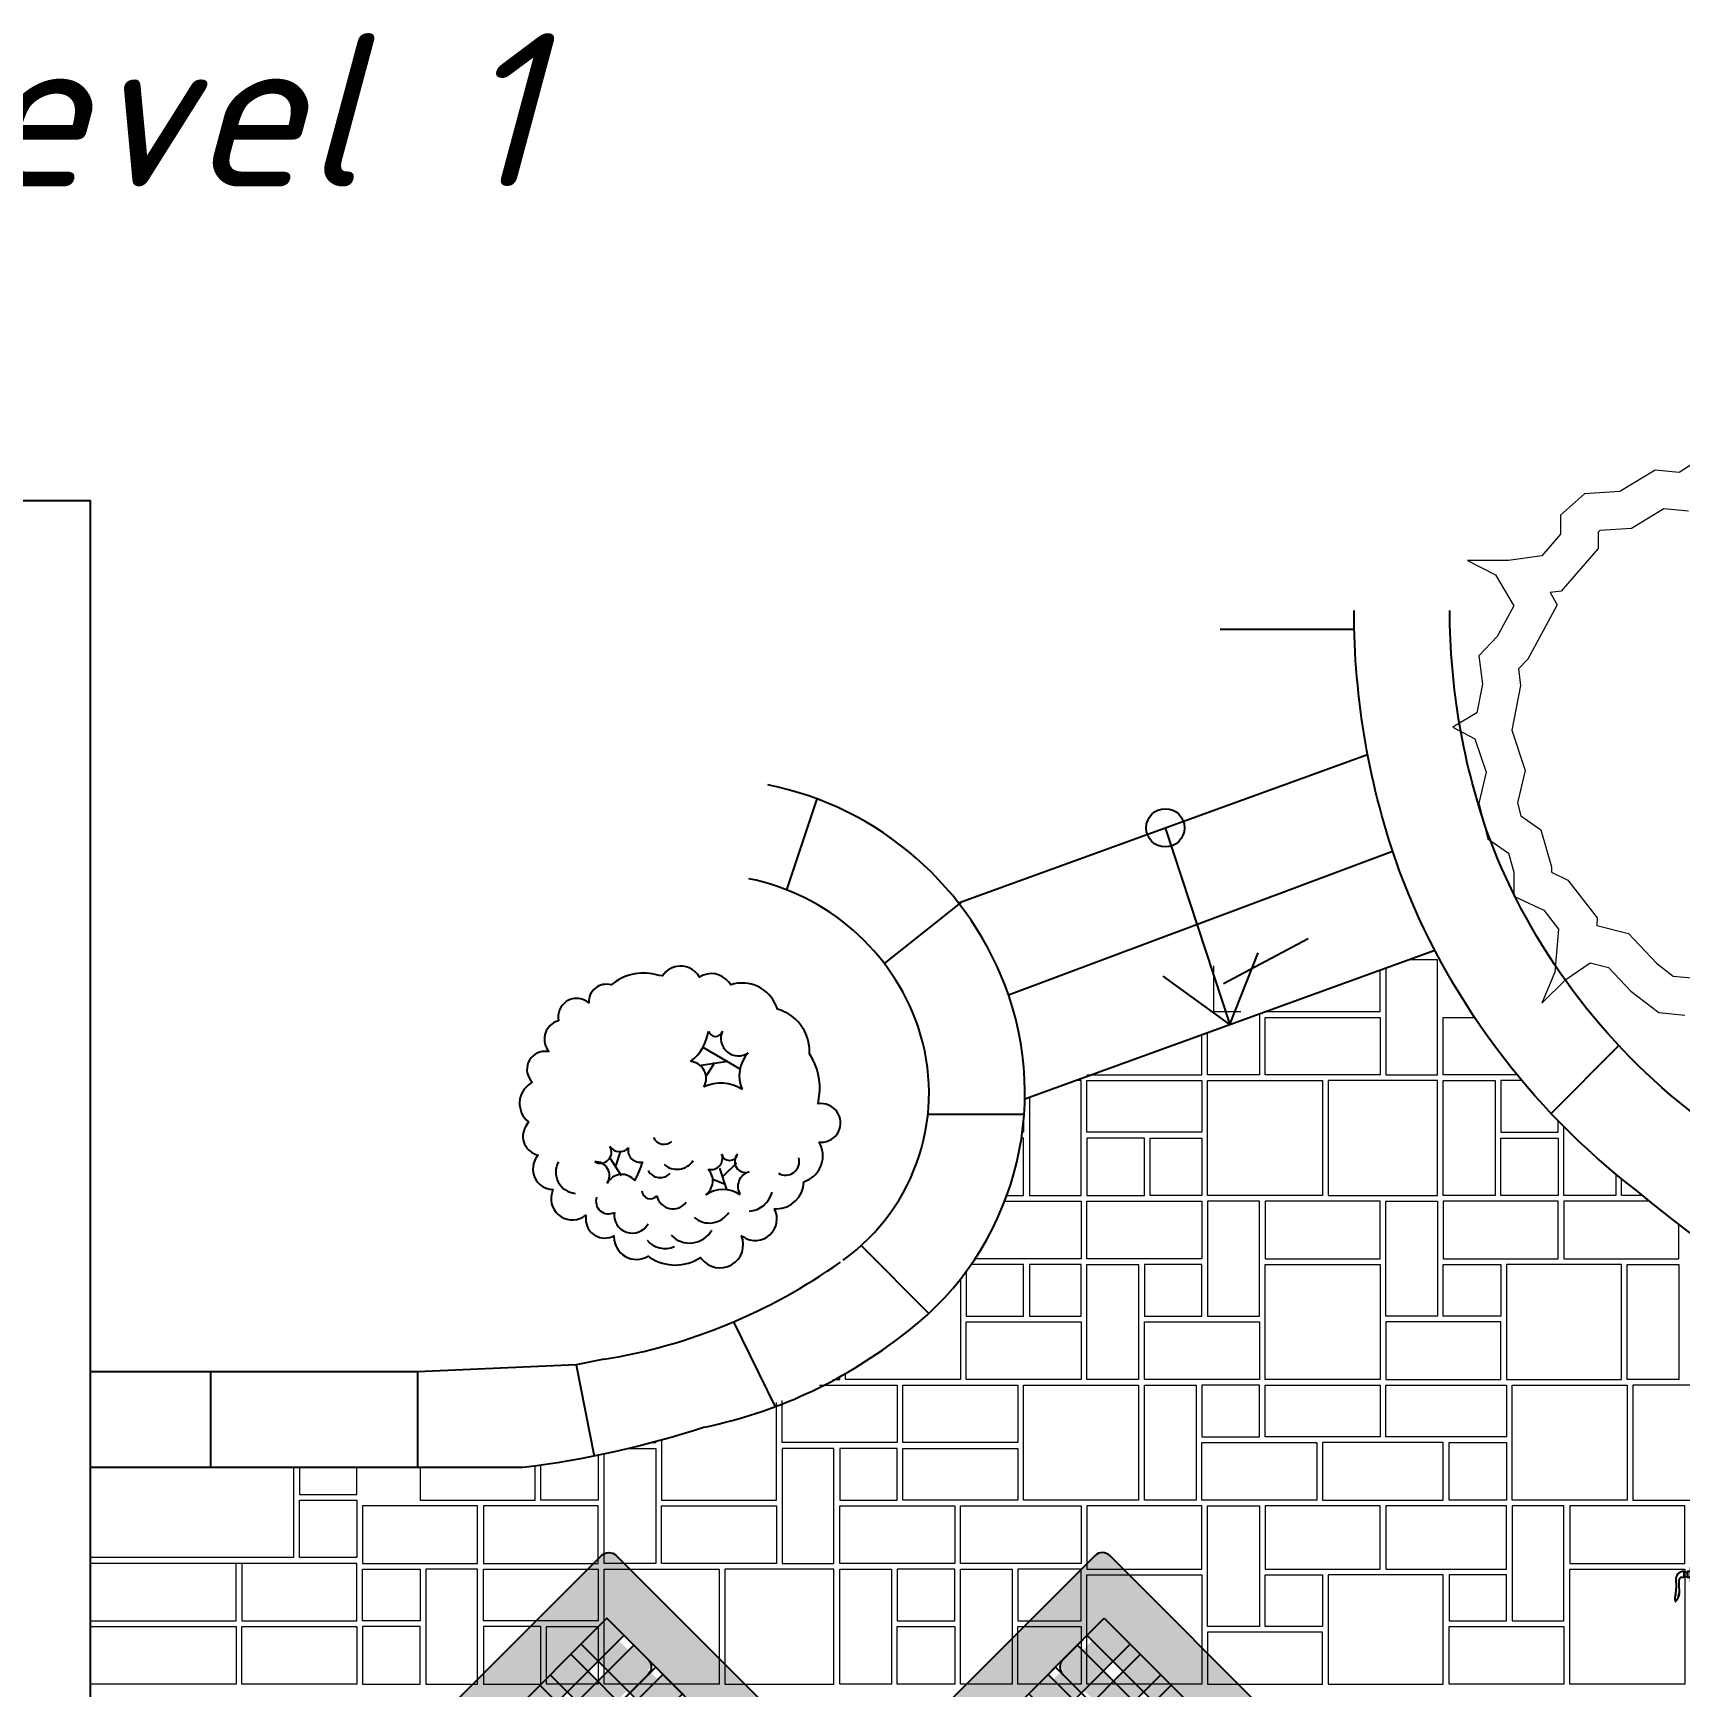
# Model space of a CAD drawing. Header units: millimetres. Extents: x 38613 to 88834, y 14193 to 29607.
# Drawn here: x 47963 to 52261, y 25291 to 29607 of the extents above; entities that cross this region are included whole.
import ezdxf

# ---------------------------------------------------------------- set-up
doc = ezdxf.new("R2010")
doc.units = ezdxf.units.MM
for name, color, linetype in [('doors', 4, 'Continuous'), ('dwgmodels.com expl', 164, 'Continuous'), ('Furn', 34, 'Continuous'), ('furn hatch', 254, 'Continuous'), ('zelen', 69, 'Continuous')]:
    doc.layers.add(name, color=color, linetype=linetype)
doc.layers.add('Floor', color=7, linetype='Continuous', lineweight=0, true_color=0xd6d6d6)
doc.styles.add('ISO', font='isocpeui.ttf')

# ---------------------------------------------------------------- blocks, each defined once
blk = doc.blocks.new('Z_12')
for p, q in [((198.6, 164.5), (101.4, 220.7)), ((166.2, 184.3), (96.8, 174.4)), ((131.5, 181), (110.7, 147.9)), ((-111.5, -113.4), (-139.3, -70.4)), ((-125.4, -86.9), (-113.9, -50.5)), ((154.7, -113.4), (189.4, -80.3)), ((159.3, -136.5), (126.9, -123.3)), ((163.9, -149.8), (145.4, -93.5))]:
    blk.add_line(p, q)
blk.add_lwpolyline([(-12.9, 409.3), (-23.4, 411.8, 0.233912), (-138.6, 384.6, 0.503334), (-197, 337.9), (-202, 341.2, 0.669178), (-275.6, 291.1), (-283.3, 287.8, 0.501791), (-301, 210.9), (-311.2, 210.9, 0.669753), (-344.2, 130.8), (-349.3, 127.4, 0.506877), (-354.3, 27.2), (-362, 13.9, 0.50807), (-329, -59.6), (-331.5, -63, 0.604429), (-290.9, -149.8), (-293.4, -159.8, 0.721665), (-204.6, -216.6), (-204.6, -226.6, 0.571157), (-131, -270.1), (-131, -273.4, 0.58413), (-42.1, -323.5), (-37, -326.8, 0.29945), (95, -326.8), (97.5, -330.2, 0.881287), (201.6, -270.1), (206.7, -273.4, 0.773911), (287.9, -199.9), (293, -199.9, 0.41034), (364.1, -129.8), (371.7, -126.4, 0.446165), (404.7, -26.2), (409.8, -26.2, 1.078884), (402.1, 74), (404.7, 94, 0.178022), (379.3, 204.3), (379.3, 210.9, 0.336876), (295.5, 321.2), (293, 327.8, 0.401413), (173.7, 384.6), (168.6, 391.3, 0.392042), (92.4, 404.7), (87.4, 411.4, 0.518997), (-4, 408)], format="xyb", close=True)
for centre, radius, start, end in [((-3.4, 279.8), 119.8, 307.2011, 352.3009), ((133.8, 269.3), 19.3, 196.6364, 343.3636), ((193.3, 244.4), 45.3, 154.7784, 305.3166), ((65.5, 140.3), 44.2, 329.9007, 85.4842), ((285.8, 147), 89.8, 137.6158, 203.209), ((147.7, 28), 100.3, 56.3805, 116.0143), ((-166.3, -52.2), 28.8, 239.3789, 31.1177), ((-116, -19.2), 31.4, 215.1672, 317.0471), ((-63.7, -47.8), 30.2, 166.1806, 284.8346), ((0, 0), 31.5, 206.6201, 310.304), ((-227, -104), 55.9, 151.0951, 264.9167), ((-179.1, -113.4), 36.4, 326.9926, 92.917), ((-260.8, -20.2), 212.5, 329.9502, 344.4972), ((33.6, -46.5), 50.3, 227.4798, 327.3238), ((122.5, -68.1), 29.6, 255.9127, 21.7324), ((170.9, -52.3), 21.4, 193.1088, 346.8912), ((212.3, -76.7), 28.4, 136.4013, 289.6309), ((316.7, -76.1), 35.9, 238.8912, 14.5226), ((-110.6, -152.8), 42.7, 37.7844, 152.7504), ((-10.7, -82), 36.3, 210.0333, 316.9232), ((82.3, -126.8), 44.6, 305.7896, 42.2257), ((231.6, -141.5), 39.3, 104.3993, 213.1112), ((-145.4, -180.4), 32.7, 160.7898, 297.9907), ((-35.8, -151.2), 22.6, 184.6947, 318.1365), ((23.1, -156.8), 43.1, 192.6971, 322.8693), ((153.5, -232.1), 82.5, 56.8511, 123.1489), ((217.4, -139.4), 66.8, 273.7672, 345.2386), ((-83.3, -216.1), 47.2, 171.6823, 330.9212), ((117.6, -176.4), 60.6, 229.5022, 327.1741), ((66.4, -222.3), 67, 223.9191, 330.2475), ((2.7, -241.5), 62.2, 220.7316, 293.3103)]:
    blk.add_arc(centre, radius, start, end)
blk = doc.blocks.new('gad fu')
at = {"layer": 'furn hatch'}
blk.add_hatch(color=256, dxfattribs=at).paths.add_polyline_path([(440, 850, 0.414214), (410, 880), (330, 880, 0.414214), (300, 850), (300, 140), (-300, 140), (-300, 310), (-300, 850, 0.414214), (-330, 880), (-410, 880, 0.414214), (-440, 850), (-440, 30, 0.414214), (-410, 0), (410, 0, 0.414214), (440, 30)])
h = blk.add_hatch(color=256, dxfattribs=at)
h.paths.add_polyline_path([(-200, 810), (-200, 850), (-270, 850, 0.085164), (-280, 848.3), (-280, 810)])
h.paths.add_polyline_path([(-280, 730), (-280, 690), (-200, 690), (-200, 730)])
h.paths.add_polyline_path([(-280, 610), (-280, 570), (-200, 570), (-200, 610)])
h.paths.add_polyline_path([(-280, 490), (-280, 450), (-200, 450), (-200, 490)])
h.paths.add_polyline_path([(-200, 340), (-200, 450), (-280, 450), (-280, 340)])
h.paths.add_polyline_path([(-270, 340, 0.085164), (-280, 338.3), (-280, 140), (-200, 140), (-200, 340)])
h = blk.add_hatch(color=256, dxfattribs=at)
h.paths.add_polyline_path([(-160, 850), (-160, 810), (-80, 810), (-80, 850)])
h.paths.add_polyline_path([(-160, 730), (-160, 690), (-80, 690), (-80, 730)])
h.paths.add_polyline_path([(-80, 570), (-80, 610), (-160, 610), (-160, 570)])
h.paths.add_polyline_path([(-80, 450), (-80, 490), (-160, 490), (-160, 450)])
h.paths.add_polyline_path([(-80, 340), (-80, 370), (-160, 370), (-160, 340)])
h.paths.add_polyline_path([(-160, 340), (-160, 330), (-80, 330), (-80, 340)])
h.paths.add_polyline_path([(-80, 210), (-80, 250), (-160, 250), (-160, 210)])
h = blk.add_hatch(color=256, dxfattribs=at)
h.paths.add_polyline_path([(-40, 250), (-40, 210), (40, 210), (40, 250)])
h.paths.add_polyline_path([(40, 340), (40, 370), (-40, 370), (-40, 340)])
h.paths.add_polyline_path([(-40, 340), (-40, 330), (40, 330), (40, 340)])
h.paths.add_polyline_path([(40, 450), (40, 490), (-40, 490), (-40, 450)])
h.paths.add_polyline_path([(40, 570), (40, 610), (-40, 610), (-40, 570)])
h.paths.add_polyline_path([(40, 690), (40, 730), (-40, 730), (-40, 690)])
h.paths.add_polyline_path([(-40, 850), (-40, 810), (40, 810), (40, 850)])
h.paths.add_polyline_path([(80, 850), (80, 810), (160, 810), (160, 850)])
h.paths.add_polyline_path([(80, 730), (80, 690), (160, 690), (160, 730)])
h.paths.add_polyline_path([(80, 610), (80, 570), (160, 570), (160, 610)])
h.paths.add_polyline_path([(80, 490), (80, 450), (160, 450), (160, 490)])
h.paths.add_polyline_path([(160, 340), (160, 370), (80, 370), (80, 340)])
h.paths.add_polyline_path([(160, 330), (160, 340), (80, 340), (80, 330)])
h.paths.add_polyline_path([(160, 210), (160, 250), (80, 250), (80, 210)])
h.paths.add_polyline_path([(280, 210), (280, 250), (200, 250), (200, 210)])
h.paths.add_polyline_path([(200, 340), (200, 330), (280, 330), (280, 338.3, 0.085164), (270, 340)])
h.paths.add_polyline_path([(270, 340), (280, 340), (280, 370), (200, 370), (200, 340)])
h.paths.add_polyline_path([(280, 450), (280, 490), (200, 490), (200, 450)])
h.paths.add_polyline_path([(200, 570), (200, 490), (280, 490), (280, 570)])
h.paths.add_polyline_path([(280, 570), (280, 610), (200, 610), (200, 570)])
h.paths.add_polyline_path([(200, 730), (200, 690), (280, 690), (280, 730)])
h.paths.add_polyline_path([(280, 810), (280, 848.3, 0.085164), (270, 850), (200, 850), (200, 810)])
h = blk.add_hatch(color=256, dxfattribs=at)
h.paths.add_polyline_path([(280, 490), (300, 490), (300, 570), (280, 570)])
h.paths.add_polyline_path([(280, 570), (200, 570), (200, 490), (280, 490)])
h.paths.add_polyline_path([(200, 570), (160, 570), (160, 490), (200, 490)])
h.paths.add_polyline_path([(160, 570), (80, 570), (80, 490), (160, 490)])
h.paths.add_polyline_path([(80, 570), (40, 570), (40, 490), (80, 490)])
h.paths.add_polyline_path([(40, 570), (-40, 570), (-40, 490), (40, 490)])
h.paths.add_polyline_path([(-40, 570), (-80, 570), (-80, 490), (-40, 490)])
h.paths.add_polyline_path([(-80, 570), (-160, 570), (-160, 490), (-80, 490)])
h.paths.add_polyline_path([(-160, 570), (-200, 570), (-200, 490), (-160, 490)])
h.paths.add_polyline_path([(-200, 570), (-280, 570), (-280, 490), (-200, 490)])
h.paths.add_polyline_path([(-280, 570), (-300, 570), (-300, 490), (-280, 490)])
h.paths.add_polyline_path([(-300, 610), (-280, 610), (-280, 690), (-300, 690)])
h.paths.add_polyline_path([(-280, 610), (-200, 610), (-200, 690), (-280, 690)])
h.paths.add_polyline_path([(-200, 610), (-160, 610), (-160, 690), (-200, 690)])
h.paths.add_polyline_path([(-160, 610), (-80, 610), (-80, 690), (-160, 690)])
h.paths.add_polyline_path([(-40, 690), (-80, 690), (-80, 610), (-40, 610)])
h.paths.add_polyline_path([(40, 690), (-40, 690), (-40, 610), (40, 610)])
h.paths.add_polyline_path([(40, 610), (80, 610), (80, 690), (40, 690)])
h.paths.add_polyline_path([(80, 610), (160, 610), (160, 690), (80, 690)])
h.paths.add_polyline_path([(200, 690), (160, 690), (160, 610), (200, 610)])
h.paths.add_polyline_path([(200, 610), (280, 610), (280, 690), (200, 690)])
h.paths.add_polyline_path([(300, 690), (280, 690), (280, 610), (300, 610)])
h.paths.add_polyline_path([(300, 810), (280, 810), (280, 730), (300, 730)])
h.paths.add_polyline_path([(280, 810), (200, 810), (200, 730), (280, 730)])
h.paths.add_polyline_path([(160, 730), (200, 730), (200, 810), (160, 810)])
h.paths.add_polyline_path([(160, 810), (80, 810), (80, 730), (160, 730)])
h.paths.add_polyline_path([(80, 810), (40, 810), (40, 730), (80, 730)])
h.paths.add_polyline_path([(40, 810), (-40, 810), (-40, 730), (40, 730)])
h.paths.add_polyline_path([(-40, 810), (-80, 810), (-80, 730), (-40, 730)])
h.paths.add_polyline_path([(-80, 730), (-80, 810), (-160, 810), (-160, 730)])
h.paths.add_polyline_path([(-200, 730), (-160, 730), (-160, 810), (-200, 810)])
h.paths.add_polyline_path([(-200, 810), (-280, 810), (-280, 730), (-200, 730)])
h.paths.add_polyline_path([(-280, 810), (-300, 810), (-300, 730), (-280, 730)])
h = blk.add_hatch(color=256, dxfattribs=at)
h.paths.add_polyline_path([(-280, 210), (-300, 210), (-300, 140), (-280, 140)])
h.paths.add_polyline_path([(-200, 210), (-280, 210), (-280, 140), (-200, 140)])
h.paths.add_polyline_path([(-160, 210), (-200, 210), (-200, 140), (-160, 140)])
h.paths.add_polyline_path([(-80, 210), (-160, 210), (-160, 140), (-80, 140)])
h.paths.add_polyline_path([(-40, 210), (-80, 210), (-80, 140), (-40, 140)])
h.paths.add_polyline_path([(40, 210), (-40, 210), (-40, 140), (40, 140)])
h.paths.add_polyline_path([(80, 210), (40, 210), (40, 140), (80, 140)])
h.paths.add_polyline_path([(160, 210), (80, 210), (80, 140), (160, 140)])
h.paths.add_polyline_path([(200, 210), (160, 210), (160, 140), (200, 140)])
h.paths.add_polyline_path([(280, 210), (200, 210), (200, 140), (280, 140)])
h.paths.add_polyline_path([(300, 210), (280, 210), (280, 140), (300, 140)])
h.paths.add_polyline_path([(300, 310, 0.184483), (292.4, 330), (280, 330), (280, 250), (300, 250)])
h.paths.add_polyline_path([(280, 330), (200, 330), (200, 250), (280, 250)])
h.paths.add_polyline_path([(200, 330), (160, 330), (160, 250), (200, 250)])
h.paths.add_polyline_path([(160, 330), (80, 330), (80, 250), (160, 250)])
h.paths.add_polyline_path([(80, 330), (40, 330), (40, 250), (80, 250)])
h.paths.add_polyline_path([(-40, 330), (-80, 330), (-80, 250), (-40, 250)])
h.paths.add_polyline_path([(40, 330), (-40, 330), (-40, 250), (40, 250)])
h.paths.add_polyline_path([(-80, 330), (-160, 330), (-160, 250), (-80, 250)])
h.paths.add_polyline_path([(-160, 330), (-200, 330), (-200, 250), (-160, 250)])
h.paths.add_polyline_path([(-200, 330), (-280, 330), (-280, 250), (-200, 250)])
h.paths.add_polyline_path([(-280, 330), (-292.4, 330, 0.184483), (-300, 310), (-300, 250), (-280, 250)])
h.paths.add_polyline_path([(-280, 450), (-300, 450), (-300, 370), (-280, 370)])
h.paths.add_polyline_path([(-200, 450), (-280, 450), (-280, 370), (-200, 370)])
h.paths.add_polyline_path([(-160, 450), (-200, 450), (-200, 370), (-160, 370)])
h.paths.add_polyline_path([(-80, 450), (-160, 450), (-160, 370), (-80, 370)])
h.paths.add_polyline_path([(-40, 450), (-80, 450), (-80, 370), (-40, 370)])
h.paths.add_polyline_path([(40, 450), (-40, 450), (-40, 370), (40, 370)])
h.paths.add_polyline_path([(160, 450), (80, 450), (80, 370), (160, 370)])
h.paths.add_polyline_path([(80, 450), (40, 450), (40, 370), (80, 370)])
h.paths.add_polyline_path([(200, 450), (160, 450), (160, 370), (200, 370)])
h.paths.add_polyline_path([(280, 450), (200, 450), (200, 370), (280, 370)])
h.paths.add_polyline_path([(300, 450), (280, 450), (280, 370), (300, 370)])
at = {"color": 0}
for points in [[(-300, 140), (-300, 850, 0.414214), (-330, 880), (-410, 880, 0.414214), (-440, 850), (-440, 30, 0.414214), (-410, 0), (410, 0, 0.414214), (440, 30), (440, 850, 0.414214), (410, 880), (330, 880, 0.414214), (300, 850), (300, 140), (-300, 140), (-300, 850)], [(-300, 340), (270, 340, -0.414214), (300, 310), (300, 140), (-300, 140), (-300, 310, -0.414214), (-270, 340), (300, 340), (300, 820, 0.414214), (270, 850), (-270, 850, 0.414214), (-300, 820), (-300, 340)]]:
    blk.add_lwpolyline(points, format="xyb", dxfattribs=at)
at = {"layer": 'furn hatch'}
for p, q in [((-200, 850), (-200, 140)), ((-160, 850), (-160, 140)), ((-80, 850), (-80, 140)), ((-40, 850), (-40, 140)), ((40, 850), (40, 140)), ((80, 850), (80, 140)), ((160, 850), (160, 140)), ((200, 850), (200, 140)), ((300, 810), (-300, 810)), ((300, 730), (-300, 730)), ((300, 690), (-300, 690)), ((300, 610), (-300, 610)), ((300, 570), (-300, 570)), ((300, 490), (-300, 490)), ((300, 450), (-300, 450)), ((300, 370), (-300, 370)), ((300, 250), (-300, 250)), ((-300, 210), (300, 210))]:
    blk.add_line(p, q, dxfattribs=at)
blk = doc.blocks.new('door-handle')
at = {"color": 0}
for p, q in [((-32, 10), (-32, -10)), ((-30, 9), (-32, 9)), ((-30, 9), (-30, -9)), ((-19, 9), (-21, 9)), ((-21, 9), (-21, -9)), ((-19, 10), (-19, -10)), ((-9, 10), (-19, 10)), ((0, 25), (-9, 25)), ((-9, 25), (-9, -25)), ((0, -25), (0, 25)), ((-32, -10), (-40.3, -10)), ((-30, -9), (-32, -9)), ((-19, -9), (-21, -9)), ((-9, -10), (-19, -10)), ((-9, -25), (0, -25)), ((-61.7, -93.1), (-60.8, -94))]:
    blk.add_line(p, q, dxfattribs=at)
for centre, radius, start, end in [((-34.5, -14.9), 25, 84.35495, 191.57472), ((-25.5, 16.2), 8.47, 237.89021, 302.10979), ((-242.8, -39.2), 184.8, 350.53954, 5.99139), ((-39.7, -19.5), 9.55, 85.97688, 192.32568), ((-595.6, -61.6), 548.1, 359.69304, 4.18611), ((-25.5, -16.2), 8.47, 57.89021, 122.10979), ((-38.9, -82.4), 25.1, 149.32935, 204.97263), ((-91.1, -62.2), 42.6, 313.56134, 358.16916), ((-90.2, -63.1), 42.6, 313.56134, 358.16916)]:
    blk.add_arc(centre, radius, start, end, dxfattribs=at)
blk = doc.blocks.new('door 810x125')
at = {"layer": 'doors', "color": 34, "linetype": 'ByBlock'}
for points in [[(-62.5, -32), (-82.5, -32), (-82.5, -12), (-72.5, -12), (-72.5, 28), (-82.5, 28), (-82.5, 48), (-62.5, 48)], [(62.5, -32), (82.5, -32), (82.5, -12), (72.5, -12), (72.5, 28), (82.5, 28), (82.5, 48), (62.5, 48)], [(62.5, 0), (-62.5, 0), (-62.5, -47), (-10.5, -47), (-10.5, -32), (62.5, -32), (62.5, 0)], [(29.5, -32), (735.5, -32), (735.5, -72), (29.5, -72), (29.5, -32)], [(62.5, -810), (-62.5, -810), (-62.5, -763), (-10.5, -763), (-10.5, -778), (62.5, -778), (62.5, -810)], [(-62.5, -778), (-82.5, -778), (-82.5, -798), (-72.5, -798), (-72.5, -838), (-82.5, -838), (-82.5, -858), (-62.5, -858)], [(62.5, -778), (82.5, -778), (82.5, -798), (72.5, -798), (72.5, -838), (82.5, -838), (82.5, -858), (62.5, -858)]]:
    blk.add_lwpolyline(points, dxfattribs=at)
at = {"layer": 'doors'}
blk.add_arc((-10.5, -32), 746.3, 272.8011, 358.4643, dxfattribs=at)
at = {"layer": 'doors', "color": 34, "linetype": 'ByBlock', "zscale": 0.07530120532436947}
for p, xscale, yscale, rotation in [((681.6, -32), 0.7530120532028377, 0.7530120532028377, 270.0000000310026), ((681.6, -72), -0.753012053319253, 0.753012053319253, 269.9999999689974)]:
    blk.add_blockref('door-handle', p, dxfattribs=dict(at, xscale=xscale, yscale=yscale, rotation=rotation))

msp = doc.modelspace()

# ---------------------------------------------------------------- linework, layer by layer
for p in [(47913.3, 28387.2), (48113.3, 24989.6)]:
    msp.add_line(p, (48113.3, 28387.2))
at = {"layer": 'doors', "color": 4}
for p, q in [((48966.3, 26113.3), (48113.3, 26113.3)), ((48426.5, 26113.3), (48426.5, 25863.3)), ((49380.7, 26131.6), (48966.3, 26113.3)), ((49453.5, 26145.9), (49380.7, 26131.6))]:
    msp.add_line(p, q, dxfattribs=at)
for points in [[(55813.3, 25863.3), (53813.3, 25863.3, -0.143726), (52146.4, 26587.2, -0.139373), (51529, 27419.9, -0.086378), (51410.4, 28100.2)], [(56413.3, 26113.3), (53829.2, 26113.3, -0.142849), (52302.7, 26782.4, -0.13981), (51763.6, 27506.4, -0.086089), (51660.4, 28100.3, -0.086089)], [(50222.3, 26201.4, 0.331114), (50509.3, 27095.1, 0.265949), (49880.6, 27645.1)], [(50076.9, 26404.8, 0.330899), (50272.8, 27014, 0.265758), (49831.2, 27400.1, 0.265758)], [(49453.5, 26145.9, 0.115024), (50069.9, 26399.6, 0.113141)], [(49715.4, 25968.8, 0.113141), (50222.3, 26201.4, -0.942953)], [(49715.4, 25968.8, -0.048649), (49241.2, 25863.3), (48113.3, 25863.3)]]:
    msp.add_lwpolyline(points, format="xyb", dxfattribs=at)
for points in [[(51411, 28050.5), (51061.1, 28050.5)], [(50378.2, 27337), (51445.9, 27724.4)], [(49930, 27371), (50009.1, 27608.4)], [(50917.8, 27532.8), (51086.3, 27019.5), (50912.7, 27145.6)], [(50917.8, 27532.8), (51086.3, 27019.5), (51160.4, 27206.4)], [(50508.6, 27097.1), (51511.1, 27472)], [(50184.9, 27178.4), (50388.5, 27340.7)], [(51069.8, 27126.2), (51290.6, 27244)], [(50551.2, 26825.3), (51621.3, 27213.6)], [(51924.6, 26787.6), (52101.5, 26964.4)], [(50298.5, 26785.6), (50549.4, 26785.6)], [(50124, 26442.6), (50300.9, 26265.7)], [(49791.3, 26243.6), (49899.6, 26022.1)], [(48966.3, 26113.3), (48966.3, 25863.3)], [(48966.3, 26113.3), (48966.3, 25863.3)], [(49380.7, 26131.6), (49427.4, 25893.2)]]:
    msp.add_lwpolyline(points, dxfattribs=at)
msp.add_circle((50918, 27532.9), 50, dxfattribs=at)
at = {"layer": 'Floor'}
for points in [[(51043.3, 27172.5), (51043.3, 27053.3), (51115.1, 27053.3)], [(51178.3, 27053.3), (51478.3, 27053.3), (51478.3, 27161.7)], [(51493.3, 27167.2), (51493.3, 26888.3), (51628.3, 26888.3)], [(51628.3, 26888.3), (51628.3, 27188.3), (51551.7, 27188.3)], [(51163.3, 27047.4), (51163.3, 26888.3), (51028.3, 26888.3)], [(51178.3, 27038.3), (51478.3, 27038.3), (51478.3, 26888.3), (51178.3, 26888.3), (51178.3, 27038.3)], [(51835.9, 26888.3), (51643.3, 26888.3), (51643.3, 27038.3), (51724.9, 27038.3)], [(50713.3, 26888.3), (51013.3, 26888.3), (51013.3, 26993)], [(51028.3, 26888.3), (51028.3, 26998.4)], [(50563.3, 26829.7), (50563.3, 26573.3), (50698.3, 26573.3), (50698.3, 26873.3), (50683.5, 26873.3)], [(51013.3, 26738.3), (50713.3, 26738.3), (50713.3, 26873.3), (51013.3, 26873.3), (51013.3, 26738.3)], [(51028.3, 26873.3), (51328.3, 26873.3), (51328.3, 26573.3), (51028.3, 26573.3), (51028.3, 26873.3)], [(51628.3, 26873.3), (51343.3, 26873.3), (51343.3, 26573.3), (51628.3, 26573.3), (51628.3, 26873.3)], [(51778.3, 26873.3), (51778.3, 26573.3), (51643.3, 26573.3), (51643.3, 26873.3), (51778.3, 26873.3)], [(51848.4, 26873.3), (51793.3, 26873.3), (51793.3, 26738.3), (51943.3, 26738.3), (51943.3, 26768)], [(50548.3, 26779.2), (50548.3, 26738.3), (50543.6, 26738.3)], [(50502.6, 26573.3), (50548.3, 26573.3), (50548.3, 26723.3), (50541.3, 26723.3)], [(50713.3, 26573.3), (50863.3, 26573.3), (50863.3, 26723.3), (50713.3, 26723.3), (50713.3, 26573.3)], [(51013.3, 26573.3), (50878.3, 26573.3), (50878.3, 26723.3), (51013.3, 26723.3), (51013.3, 26573.3)], [(51943.3, 26573.3), (51793.3, 26573.3), (51793.3, 26723.3), (51943.3, 26723.3), (51943.3, 26573.3)], [(52093.3, 26629.6), (52093.3, 26573.3), (51958.3, 26573.3), (51958.3, 26752.8)], [(52163.1, 26573.3), (52108.3, 26573.3), (52108.3, 26617.3)], [(50497, 26558.3), (50698.3, 26558.3), (50698.3, 26408.3), (50421.4, 26408.3)], [(50713.3, 26558.3), (51013.3, 26558.3), (51013.3, 26408.3), (50713.3, 26408.3), (50713.3, 26558.3)], [(51028.3, 26558.3), (51028.3, 26258.3), (51163.3, 26258.3), (51163.3, 26558.3), (51028.3, 26558.3)], [(51178.3, 26408.3), (51478.3, 26408.3), (51478.3, 26558.3), (51178.3, 26558.3), (51178.3, 26408.3)], [(51628.3, 26558.3), (51628.3, 26258.3), (51493.3, 26258.3), (51493.3, 26558.3), (51628.3, 26558.3)], [(51943.3, 26558.3), (51643.3, 26558.3), (51643.3, 26408.3), (51943.3, 26408.3), (51943.3, 26558.3)], [(52181.5, 26558.3), (51958.3, 26558.3), (51958.3, 26408.3), (52258.3, 26408.3), (52258.3, 26498)], [(50398.3, 26258.3), (50548.3, 26258.3), (50548.3, 26393.3), (50411.5, 26393.3)], [(50398.3, 26374.2), (50398.3, 26258.3)], [(50698.3, 26393.3), (50563.3, 26393.3), (50563.3, 26258.3), (50698.3, 26258.3), (50698.3, 26393.3)], [(50848.3, 26393.3), (50848.3, 26093.3), (50713.3, 26093.3), (50713.3, 26393.3), (50848.3, 26393.3)], [(50863.3, 26258.3), (51013.3, 26258.3), (51013.3, 26393.3), (50863.3, 26393.3), (50863.3, 26258.3)], [(51178.3, 26393.3), (51478.3, 26393.3), (51478.3, 26093.3), (51178.3, 26093.3), (51178.3, 26393.3)], [(51793.3, 26258.3), (51643.3, 26258.3), (51643.3, 26393.3), (51793.3, 26393.3), (51793.3, 26258.3)], [(52108.3, 26393.3), (51808.3, 26393.3), (51808.3, 26093.3), (52108.3, 26093.3), (52108.3, 26393.3)], [(52258.3, 26393.3), (52258.3, 26093.3), (52123.3, 26093.3), (52123.3, 26393.3), (52258.3, 26393.3)], [(50383.3, 26353.8), (50383.3, 26093.3)], [(50398.3, 26243.3), (50698.3, 26243.3), (50698.3, 26093.3), (50398.3, 26093.3), (50398.3, 26243.3)], [(50863.3, 26243.3), (51163.3, 26243.3), (51163.3, 26093.3), (50863.3, 26093.3), (50863.3, 26243.3)], [(51793.3, 26243.3), (51493.3, 26243.3), (51493.3, 26093.3), (51793.3, 26093.3), (51793.3, 26243.3)], [(50015.8, 26078.3), (50218.3, 26078.3), (50218.3, 25928.3)], [(50050.1, 26093.3), (50068.3, 26093.3), (50068.3, 26101.5)], [(50383.3, 26093.3), (50083.3, 26093.3), (50083.3, 26108.4)], [(50533.3, 25928.3), (50233.3, 25928.3), (50233.3, 26078.3), (50533.3, 26078.3), (50533.3, 25928.3)], [(50848.3, 25778.3), (50548.3, 25778.3), (50548.3, 26078.3), (50848.3, 26078.3), (50848.3, 25778.3)], [(50998.3, 26078.3), (50998.3, 25778.3), (50863.3, 25778.3), (50863.3, 26078.3), (50998.3, 26078.3)], [(51013.3, 25943.3), (51163.3, 25943.3), (51163.3, 26078.3), (51013.3, 26078.3), (51013.3, 25943.3)], [(51178.3, 26078.3), (51478.3, 26078.3), (51478.3, 25943.3), (51178.3, 25943.3), (51178.3, 26078.3)], [(51808.3, 25943.3), (51493.3, 25943.3), (51493.3, 26078.3), (51808.3, 26078.3), (51808.3, 25943.3)], [(51823.3, 26078.3), (52123.3, 26078.3), (52123.3, 25778.3), (51823.3, 25778.3), (51823.3, 26078.3)], [(52423.3, 26078.3), (52138.3, 26078.3), (52138.3, 25778.3), (52423.3, 25778.3), (52423.3, 26078.3)], [(49603.3, 25778.3), (49903.3, 25778.3), (49903.3, 26032.8)], [(50218.3, 25928.3), (49918.3, 25928.3), (49918.3, 26038.5)], [(49512.4, 25913.3), (49588.3, 25913.3), (49588.3, 25613.3), (49453.3, 25613.3)], [(49453.3, 25613.3), (49453.3, 25900.2)], [(49574, 25928.3), (49588.3, 25928.3), (49588.3, 25932)], [(49603.3, 25935.9), (49603.3, 25778.3)], [(50053.3, 25613.3), (50053.3, 25913.3), (49918.3, 25913.3), (49918.3, 25613.3), (50053.3, 25613.3)], [(50218.3, 25913.3), (50068.3, 25913.3), (50068.3, 25778.3), (50218.3, 25778.3), (50218.3, 25913.3)], [(50533.3, 25778.3), (50233.3, 25778.3), (50233.3, 25913.3), (50533.3, 25913.3), (50533.3, 25778.3)], [(51013.3, 25928.3), (51313.3, 25928.3), (51313.3, 25778.3), (51013.3, 25778.3), (51013.3, 25928.3)], [(51643.3, 25928.3), (51328.3, 25928.3), (51328.3, 25778.3), (51643.3, 25778.3), (51643.3, 25928.3)], [(51808.3, 25778.3), (51658.3, 25778.3), (51658.3, 25928.3), (51808.3, 25928.3), (51808.3, 25778.3)], [(48643.3, 25863.3), (48643.3, 25628.3), (48113.3, 25628.3)], [(48658.3, 25863.3), (48658.3, 25793.3), (48808.3, 25793.3), (48808.3, 25863.3)], [(48973.3, 25778.3), (49273.3, 25778.3), (49273.3, 25867.9)], [(48973.3, 25863.3), (48973.3, 25778.3)], [(49438.3, 25897.1), (49438.3, 25778.3), (49288.3, 25778.3), (49288.3, 25870.2)], [(48808.3, 25628.3), (48658.3, 25628.3), (48658.3, 25778.3), (48808.3, 25778.3), (48808.3, 25628.3)], [(48823.3, 25613.3), (49123.3, 25613.3), (49123.3, 25763.3), (48823.3, 25763.3), (48823.3, 25613.3)], [(49138.3, 25613.3), (49438.3, 25613.3), (49438.3, 25763.3), (49138.3, 25763.3), (49138.3, 25613.3)], [(49603.3, 25763.3), (49903.3, 25763.3), (49903.3, 25613.3), (49603.3, 25613.3), (49603.3, 25763.3)], [(50368.3, 25613.3), (50068.3, 25613.3), (50068.3, 25763.3), (50368.3, 25763.3), (50368.3, 25613.3)], [(50698.3, 25613.3), (50383.3, 25613.3), (50383.3, 25763.3), (50698.3, 25763.3), (50698.3, 25613.3)], [(50698.3, 25613.3), (50383.3, 25613.3), (50383.3, 25763.3), (50698.3, 25763.3), (50698.3, 25613.3)], [(50713.3, 25598.3), (51013.3, 25598.3), (51013.3, 25763.3), (50713.3, 25763.3), (50713.3, 25598.3)], [(51163.3, 25763.3), (51163.3, 25448.3), (51028.3, 25448.3), (51028.3, 25763.3), (51163.3, 25763.3)], [(51478.3, 25763.3), (51178.3, 25763.3), (51178.3, 25598.3), (51478.3, 25598.3), (51478.3, 25763.3)], [(51808.3, 25763.3), (51493.3, 25763.3), (51493.3, 25598.3), (51808.3, 25598.3), (51808.3, 25763.3)], [(51823.3, 25763.3), (51823.3, 25463.3), (51958.3, 25463.3), (51958.3, 25763.3), (51823.3, 25763.3)], [(51973.3, 25613.3), (52273.3, 25613.3), (52273.3, 25763.3), (51973.3, 25763.3), (51973.3, 25613.3)], [(48113.3, 25463.3), (48493.3, 25463.3), (48493.3, 25613.3)], [(48808.3, 25613.3), (48113.3, 25613.3)], [(48508.3, 25613.3), (48508.3, 25463.3), (48808.3, 25463.3), (48808.3, 25613.3)], [(48823.3, 25598.3), (48973.3, 25598.3), (48973.3, 25463.3), (48823.3, 25463.3), (48823.3, 25598.3)], [(48988.3, 25598.3), (48988.3, 25298.3), (49123.3, 25298.3), (49123.3, 25598.3), (48988.3, 25598.3)], [(49438.3, 25463.3), (49138.3, 25463.3), (49138.3, 25598.3), (49438.3, 25598.3), (49438.3, 25463.3)], [(49453.3, 25598.3), (49753.3, 25598.3), (49753.3, 25298.3), (49453.3, 25298.3), (49453.3, 25598.3)], [(50053.3, 25598.3), (49768.3, 25598.3), (49768.3, 25298.3), (50053.3, 25298.3), (50053.3, 25598.3)], [(50203.3, 25598.3), (50203.3, 25298.3), (50068.3, 25298.3), (50068.3, 25598.3), (50203.3, 25598.3)], [(50368.3, 25598.3), (50218.3, 25598.3), (50218.3, 25463.3), (50368.3, 25463.3), (50368.3, 25598.3)], [(50518.3, 25598.3), (50518.3, 25298.3), (50383.3, 25298.3), (50383.3, 25598.3), (50518.3, 25598.3)], [(50698.3, 25598.3), (50533.3, 25598.3), (50533.3, 25463.3), (50698.3, 25463.3), (50698.3, 25598.3)], [(51973.3, 25598.3), (52273.3, 25598.3), (52273.3, 25298.3), (51973.3, 25298.3), (51973.3, 25598.3)], [(50713.3, 25583.3), (51013.3, 25583.3), (51013.3, 25298.3), (50713.3, 25298.3), (50713.3, 25583.3)], [(51328.3, 25448.3), (51178.3, 25448.3), (51178.3, 25583.3), (51328.3, 25583.3), (51328.3, 25448.3)], [(51643.3, 25583.3), (51343.3, 25583.3), (51343.3, 25298.3), (51643.3, 25298.3), (51643.3, 25583.3)], [(51658.3, 25463.3), (51808.3, 25463.3), (51808.3, 25583.3), (51658.3, 25583.3), (51658.3, 25463.3)], [(48113.3, 25448.3), (48493.3, 25448.3), (48493.3, 25298.3)], [(48808.3, 25298.3), (48508.3, 25298.3), (48508.3, 25448.3), (48808.3, 25448.3), (48808.3, 25298.3)], [(48823.3, 25298.3), (48973.3, 25298.3), (48973.3, 25448.3), (48823.3, 25448.3), (48823.3, 25298.3)], [(49138.3, 25298.3), (49288.3, 25298.3), (49288.3, 25448.3), (49138.3, 25448.3), (49138.3, 25298.3)], [(49438.3, 25298.3), (49303.3, 25298.3), (49303.3, 25448.3), (49438.3, 25448.3), (49438.3, 25298.3)], [(50368.3, 25298.3), (50218.3, 25298.3), (50218.3, 25448.3), (50368.3, 25448.3), (50368.3, 25298.3)], [(50698.3, 25298.3), (50533.3, 25298.3), (50533.3, 25448.3), (50698.3, 25448.3), (50698.3, 25298.3)], [(51328.3, 25433.3), (51028.3, 25433.3), (51028.3, 25298.3), (51328.3, 25298.3), (51328.3, 25433.3)], [(51658.3, 25448.3), (51958.3, 25448.3), (51958.3, 25298.3), (51658.3, 25298.3), (51658.3, 25448.3)], [(48493.3, 25298.3), (48113.3, 25298.3)]]:
    msp.add_lwpolyline(points, dxfattribs=at)
at = {"layer": 'zelen', "lineweight": 0}
for points in [[(52317, 28497.7), (52258.9, 28460.4), (52195.9, 28466.6), (52103.9, 28410.7), (52011.8, 28404.5), (51948.9, 28348.6), (51948.9, 28298.9), (51900.4, 28243), (51813.2, 28230.6), (51706.6, 28230.6), (51779.3, 28193.4), (51827.7, 28112.6), (51784.1, 28031.9), (51735.7, 27982.2), (51745.4, 27907.7), (51730.8, 27833.1), (51667.9, 27795.9), (51726, 27764.8), (51755.1, 27677.9), (51735.7, 27597.1), (51759.9, 27504), (51813.2, 27466.7), (51827.7, 27417), (51827.7, 27354.9), (51905.3, 27317.6), (51944, 27268), (51934.3, 27156.2), (51900.4, 27075.4), (51963.4, 27137.5), (52026.4, 27181), (52074.8, 27168.6), (52132.9, 27106.5), (52205.6, 27050.6), (52273.4, 27044.4)], [(52283.2, 28359.2), (52218.9, 28365.5), (52134.4, 28314.2), (52052, 28308.6), (52047.2, 28304.4), (52047.2, 28262.2), (51950.7, 28150.8), (51922, 28146.7), (51940.9, 28115.2), (51864.2, 27973), (51839.4, 27947.6), (51845, 27904.5), (51822.1, 27787.5), (51857.3, 27682.3), (51837.1, 27598.1), (51846, 27563.8), (51897.9, 27527.5), (51926.1, 27431.1), (51926.1, 27416.8), (51968.6, 27396.3), (52045.3, 27298), (52043.6, 27278.1), (52127, 27256.7), (52199.3, 27179.6), (52243, 27145.9), (52291, 27141.6)]]:
    msp.add_lwpolyline(points, dxfattribs=at)

# ---------------------------------------------------------------- block references
at = {"layer": 'doors', "color": 34, "linetype": 'ByBlock', "rotation": 90}
msp.add_blockref('door 810x125', (52263.3, 24902.6), dxfattribs=at)
at = {"layer": 'Furn', "color": 34, "yscale": 0.8999999999941792, "zscale": 0.9}
for p, xscale, rotation in [((49170.1, 25357.5), -0.9500000000074919, 225), ((51049.4, 25357.5), 0.9500000000074919, 135)]:
    msp.add_blockref('gad fu', p, dxfattribs=dict(at, xscale=xscale, rotation=rotation))
at = {"layer": 'zelen', "lineweight": 0}
msp.add_blockref('Z_12', (49610.2, 26738.5), dxfattribs=at)

# ---------------------------------------------------------------- texts
at = {"layer": 'dwgmodels.com expl', "linetype": 'Continuous', "lineweight": 0, "style": 'ISO'}
msp.add_text('Level 1', height=400, dxfattribs=at).set_placement((47524.2, 29206.8))

doc.saveas('drawing.dxf')
